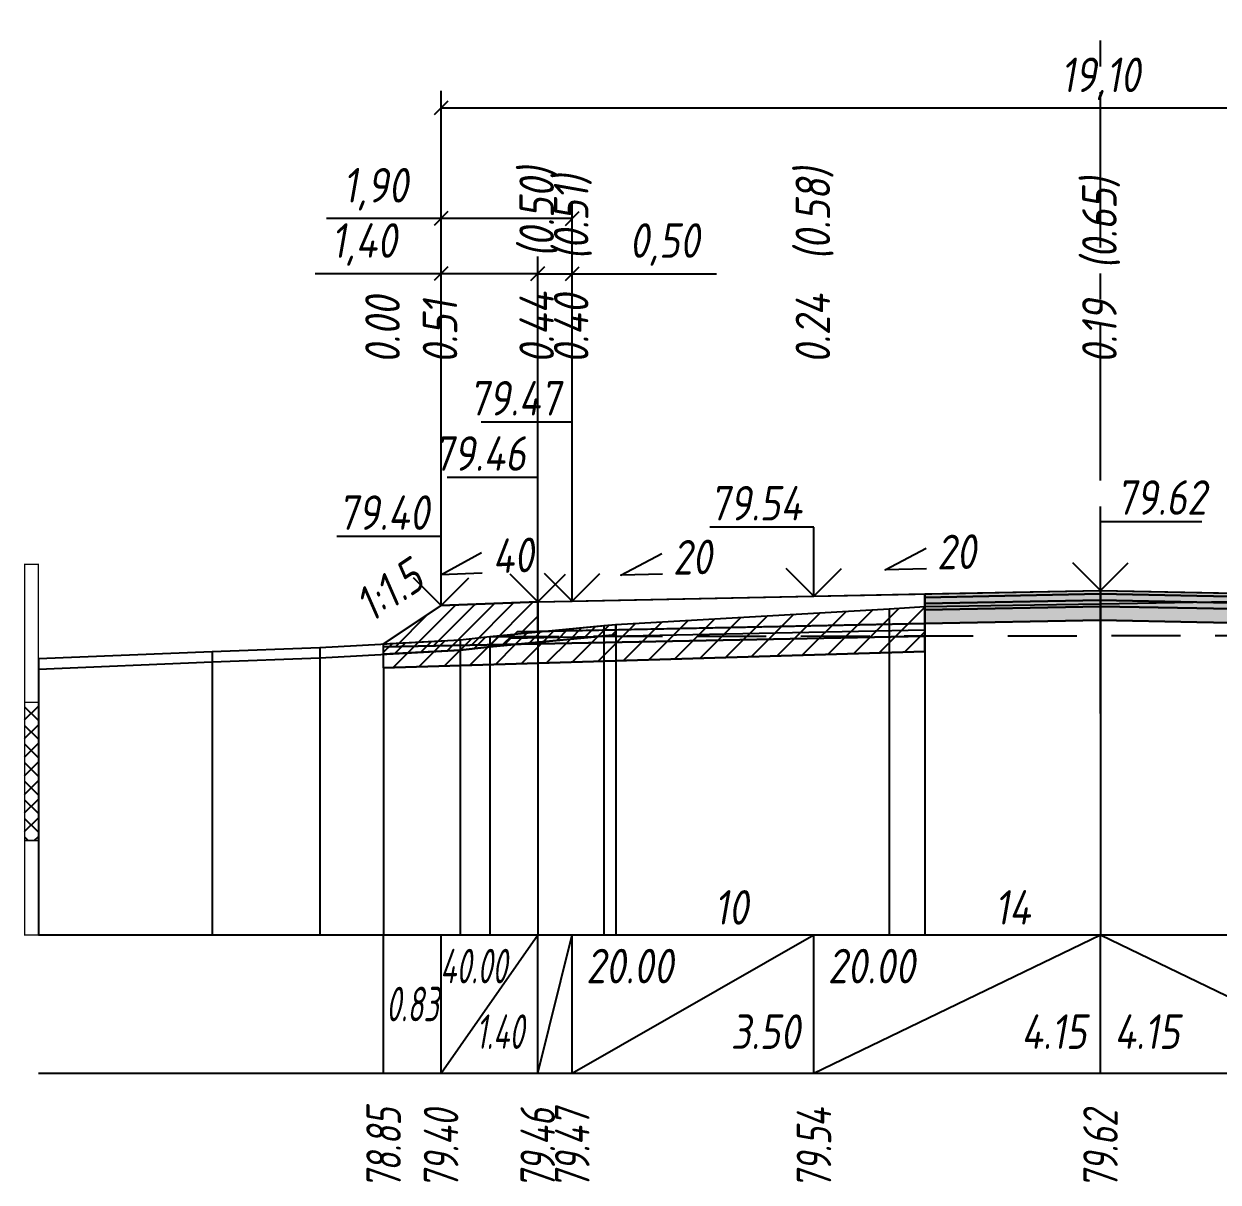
# Model space of a CAD drawing. Extents: x -717 to 1451, y -133302 to 233.
# Drawn here: x 78.9 to 165.4, y -21160.9 to -21077 of the extents above; entities that cross this region are included whole.
import ezdxf
from ezdxf.enums import TextEntityAlignment as Align

# ---------------------------------------------------------------- set-up
doc = ezdxf.new("R2010")
doc.units = 0
doc.linetypes.add('осевая2', pattern=[1.125, 0.75, -0.125, 0.125, -0.125])
doc.linetypes.add('штриховая', pattern=[0.75, 0.5, -0.25])
for name, color, linetype in [('Интерполированный поперечник', 2, 'Continuous'), ('Код_514', 1, 'Continuous'), ('Контур_0', 7, 'Continuous'), ('Контур_2521', 7, 'Continuous'), ('Контур_2564', 7, 'Continuous'), ('Контур_2660', 7, 'Continuous'), ('Контур_2665', 7, 'Continuous'), ('Контур_400', 7, 'Continuous'), ('Контур_508', 7, 'Continuous'), ('Контур_512', 7, 'Continuous'), ('Контур_513', 7, 'Continuous'), ('Контур_818', 7, 'Continuous'), ('Красный поперечник', 1, 'Continuous'), ('Линейка абсолютных высот', 7, 'Continuous'), ('Объём_2501', 7, 'Continuous'), ('Объём_2564', 7, 'Continuous'), ('Объём_2650', 7, 'Continuous'), ('Объём_2660', 7, 'Continuous'), ('Объём_2661', 7, 'Continuous'), ('Объём_2665', 7, 'Continuous'), ('Объём_2666', 7, 'Continuous'), ('Объём_2667', 7, 'Continuous'), ('Объём_2668', 7, 'Continuous'), ('Объём_2669', 7, 'Continuous'), ('Объём_2675', 7, 'Continuous'), ('Объём_2753', 7, 'Continuous'), ('Ось', 1, 'осевая2'), ('Откосы', 7, 'Continuous'), ('Отметки покрытия', 7, 'Continuous'), ('Рабочие отметки', 7, 'Continuous'), ('Рабочие отметки доп.', 7, 'Continuous'), ('Слои выравнивания', 7, 'Continuous'), ('Таблица', 7, 'Continuous'), ('Уклоны проезжей части', 7, 'Continuous'), ('Черный поперечник', 3, 'Continuous')]:
    doc.layers.add(name, color=color, linetype=linetype)
for name, color, linetype, true_color in [('Контур_2540', 2, 'Continuous', 0xffff00), ('Контур_2560', 2, 'Continuous', 0xffff00), ('Контур_2561', 7, 'Continuous', 0xff8040), ('Контур_2562', 3, 'Continuous', 0x00ff00), ('Контур_2563', 7, 'Continuous', 0xff8000), ('Контур_2570', 7, 'Continuous', 0x80ff00), ('Контур_2725', 7, 'Continuous', 0x323232), ('Контур_2736', 4, 'Continuous', 0x00ffff), ('Контур_2737', 4, 'Continuous', 0x00ffff), ('Контур_2738', 4, 'Continuous', 0x00ffff), ('Контур_2739', 4, 'Continuous', 0x00ffff), ('Контур_2741', 4, 'Continuous', 0x00ffff), ('Контур_2742', 4, 'Continuous', 0x00ffff), ('Контур_2743', 4, 'Continuous', 0x00ffff), ('Контур_2744', 7, 'Continuous', 0xa4ffff), ('Контур_2745', 7, 'Continuous', 0xa4ffff), ('Контур_2747', 4, 'Continuous', 0x00ffff), ('Контур_2748', 4, 'Continuous', 0x00ffff), ('Контур_2749', 4, 'Continuous', 0x00ffff), ('Контур_2750', 4, 'Continuous', 0x00ffff), ('Контур_2751', 4, 'Continuous', 0x00ffff), ('Контур_2752', 4, 'Continuous', 0x00ffff), ('Контур_2760', 7, 'Continuous', 0x323232), ('Контур_2761', 7, 'Continuous', 0x323232), ('Контур_2762', 7, 'Continuous', 0x323232), ('Контур_2763', 7, 'Continuous', 0x323232), ('Контур_402', 7, 'Continuous', 0xff6464), ('Контур_703', 4, 'Continuous', 0x00ffff), ('Контур_705', 4, 'Continuous', 0x00ffff), ('Контур_707', 4, 'Continuous', 0x00ffff), ('Контур_720', 131, 'Continuous', 0xaaffff), ('Объём_2500', 7, 'Continuous', 0xc0c0c0), ('Объём_2520', 7, 'Continuous', 0x80ffff), ('Объём_2540', 2, 'Continuous', 0xffff00), ('Объём_2560', 2, 'Continuous', 0xffff00), ('Объём_2561', 7, 'Continuous', 0xff8040), ('Объём_2562', 3, 'Continuous', 0x00ff00), ('Объём_2563', 7, 'Continuous', 0xff8000), ('Объём_2570', 7, 'Continuous', 0x80ff00), ('Объём_2600', 7, 'Continuous', 0x808000), ('Объём_2746', 2, 'Continuous', 0xffff00)]:
    doc.layers.add(name, color=color, linetype=linetype, true_color=true_color)
doc.styles.get("Standard").update_dxf_attribs({"font": 'txt', "height": 2.5})
doc.styles.add('М', font='romand.shx', dxfattribs={"width": 0.8, "oblique": 10, "height": 2.5})
doc.dimstyles.new('ISO-25', dxfattribs={"dimtxt": 2.5, "dimasz": 2.5, "dimexe": 1.25, "dimexo": 0.625, "dimtad": 1, "dimtxsty": 'Standard', "dimcen": 2.5, "dimadec": 0, "dimazin": 0, "dimtfac": 1, "dimtmove": 0, "dimatfit": 3, "dimfxl": 1, "dimarcsym": 0})

# ---------------------------------------------------------------- blocks, each defined once
blk = doc.blocks.new('_Oblique')
at = {"color": 0, "linetype": 'ByBlock', "lineweight": -2}
blk.add_line((-0.5, -0.5), (0.5, 0.5), dxfattribs=at)
blk = doc.blocks.new('*D506')
at = {"color": 0, "lineweight": -2, "transparency": 16777216}
for p, q in [((109.159, -21118.582), (109.159, -21093.862)), ((116.159, -21118.302), (116.159, -21093.862)), ((109.159, -21095.112), (100.046, -21095.112)), ((116.159, -21095.112), (109.159, -21095.112))]:
    blk.add_line(p, q, dxfattribs=at)
at = {"layer": 'Defpoints', "color": 0, "transparency": 16777216}
for p in [(116.159, -21095.112), (109.159, -21119.207), (116.159, -21118.927)]:
    blk.add_point(p, dxfattribs=at)
at = {"color": 0, "lineweight": -2, "transparency": 16777216, "rotation": 180}
blk.add_blockref('_Oblique', (109.159, -21095.112), dxfattribs=at)
at = {"color": 0, "lineweight": -2, "transparency": 16777216}
blk.add_blockref('_Oblique', (116.159, -21095.112), dxfattribs=at)
at = {"color": 0, "transparency": 16777216, "insert": (103.586, -21092.999), "char_height": 2.5, "width": 8.75, "attachment_point": 5, "style": 'М'}
blk.add_mtext('1,40', dxfattribs=at)
blk = doc.blocks.new('*D508')
at = {"color": 0, "lineweight": -2, "transparency": 16777216}
for p, q in [((116.159, -21118.302), (116.159, -21093.862)), ((118.659, -21118.252), (118.659, -21093.862)), ((116.159, -21095.112), (118.659, -21095.112)), ((118.659, -21095.112), (129.101, -21095.112))]:
    blk.add_line(p, q, dxfattribs=at)
at = {"layer": 'Defpoints', "color": 0, "transparency": 16777216}
for p in [(118.659, -21095.112), (116.159, -21118.927), (118.659, -21118.877)]:
    blk.add_point(p, dxfattribs=at)
at = {"color": 0, "lineweight": -2, "transparency": 16777216, "rotation": 180}
blk.add_blockref('_Oblique', (116.159, -21095.112), dxfattribs=at)
at = {"color": 0, "lineweight": -2, "transparency": 16777216}
blk.add_blockref('_Oblique', (118.659, -21095.112), dxfattribs=at)
at = {"color": 0, "transparency": 16777216, "insert": (125.339, -21092.999), "char_height": 2.5, "width": 9.16667, "attachment_point": 5, "style": 'М'}
blk.add_mtext('0,50', dxfattribs=at)
blk = doc.blocks.new('*D511')
at = {"color": 0, "lineweight": -2, "transparency": 16777216}
for p, q in [((109.159, -21118.582), (109.159, -21089.862)), ((118.659, -21118.252), (118.659, -21089.862)), ((109.159, -21091.112), (100.875, -21091.112)), ((118.659, -21091.112), (109.159, -21091.112))]:
    blk.add_line(p, q, dxfattribs=at)
at = {"layer": 'Defpoints', "color": 0, "transparency": 16777216}
for p in [(118.659, -21091.112), (109.159, -21119.207), (118.659, -21118.877)]:
    blk.add_point(p, dxfattribs=at)
at = {"color": 0, "lineweight": -2, "transparency": 16777216, "rotation": 180}
blk.add_blockref('_Oblique', (109.159, -21091.112), dxfattribs=at)
at = {"color": 0, "lineweight": -2, "transparency": 16777216}
blk.add_blockref('_Oblique', (118.659, -21091.112), dxfattribs=at)
at = {"color": 0, "transparency": 16777216, "insert": (104.415, -21088.999), "char_height": 2.5, "width": 8.75, "attachment_point": 5, "style": 'М'}
blk.add_mtext('1,90', dxfattribs=at)
blk = doc.blocks.new('*D512')
at = {"color": 0, "lineweight": -2, "transparency": 16777216}
for p, q in [((109.159, -21118.582), (109.159, -21081.862)), ((204.659, -21118.582), (204.659, -21081.862)), ((109.159, -21083.112), (204.659, -21083.112))]:
    blk.add_line(p, q, dxfattribs=at)
at = {"layer": 'Defpoints', "color": 0, "transparency": 16777216}
for p in [(204.659, -21083.112), (109.159, -21119.207), (204.659, -21119.207)]:
    blk.add_point(p, dxfattribs=at)
at = {"color": 0, "lineweight": -2, "transparency": 16777216, "rotation": 180}
blk.add_blockref('_Oblique', (109.159, -21083.112), dxfattribs=at)
at = {"color": 0, "lineweight": -2, "transparency": 16777216}
blk.add_blockref('_Oblique', (204.659, -21083.112), dxfattribs=at)
at = {"color": 0, "transparency": 16777216, "insert": (156.909, -21080.999), "char_height": 2.5, "width": 10.41667, "attachment_point": 5, "style": 'М'}
blk.add_mtext('19,10', dxfattribs=at)

msp = doc.modelspace()

# ---------------------------------------------------------------- hatches: boundary and pattern name
at = {"layer": 'Линейка абсолютных высот'}
h = msp.add_hatch(dxfattribs=at)
h.set_pattern_fill('ANSI37', scale=0.3, style=0)
h.set_pattern_definition([(45.000001, (0, 0), (-0.67351924, 0.67351921), []), (135.0000003, (0, 0), (-0.67351922, -0.67351923), [])])
h.paths.add_polyline_path([(80, -21136.156), (80, -21126.156), (79, -21126.156), (79, -21136.156)])
at = {"layer": 'Объём_2563'}
h = msp.add_hatch(dxfattribs=at)
h.set_pattern_fill('ANSI31', color=256, scale=0.3)
h.paths.add_polyline_path([(109.159, -21119.145), (116.159, -21118.865), (116.159, -21121.015), (114.659, -21121.045), (113.741, -21121.963), (105, -21122.138), (105, -21121.917)])
at = {"layer": 'Объём_2570'}
h = msp.add_hatch(dxfattribs=at)
h.set_pattern_fill('ANSI31', color=256, scale=0.2)
h.paths.add_polyline_path([(121.807, -21121.254), (112.701, -21122.129), (110.551, -21122.366), (105, -21122.667), (105, -21121.917), (110.551, -21121.616), (112.701, -21121.379), (121.807, -21120.504)])
at = {"layer": 'Объём_2600'}
h = msp.add_hatch(dxfattribs=at)
h.set_pattern_fill('ANSI31', color=6, scale=0.4)
h.paths.add_polyline_path([(141.599, -21119.378), (144.189, -21119.222), (144.189, -21122.481), (105, -21123.657), (105, -21122.667), (110.551, -21122.366), (112.701, -21122.129), (121.807, -21121.254), (121.807, -21120.504)])
at = {"layer": 'Слои выравнивания'}
for color, points in [(2, [(144.189, -21118.304), (156.909, -21118.05), (156.909, -21118.3), (144.189, -21118.554)]), (3, [(144.189, -21118.554), (156.909, -21118.3), (156.909, -21118.75), (144.189, -21119.004)]), (2, [(156.909, -21118.05), (163.882, -21118.189), (166.291, -21118.237), (168.988, -21118.291), (177.659, -21118.465), (191.525, -21118.742), (193.488, -21118.781), (193.488, -21119.031), (191.525, -21118.992), (177.659, -21118.715), (168.988, -21118.541), (166.291, -21118.487), (163.882, -21118.439), (156.909, -21118.3)]), (3, [(156.909, -21118.3), (163.882, -21118.439), (166.291, -21118.487), (168.988, -21118.541), (177.659, -21118.715), (191.525, -21118.992), (193.488, -21119.031), (193.488, -21119.481), (191.525, -21119.442), (177.659, -21119.165), (168.988, -21118.991), (166.291, -21118.937), (163.882, -21118.889), (156.909, -21118.75)]), (4, [(144.189, -21119.004), (156.909, -21118.75), (156.909, -21119.2), (144.189, -21119.454)]), (5, [(144.189, -21119.454), (156.909, -21119.2), (156.909, -21120.2), (144.189, -21120.454)]), (4, [(156.909, -21118.75), (163.882, -21118.889), (166.291, -21118.937), (168.988, -21118.991), (177.659, -21119.165), (191.525, -21119.442), (193.488, -21119.481), (193.488, -21119.931), (191.525, -21119.892), (177.659, -21119.615), (168.988, -21119.441), (166.291, -21119.387), (163.882, -21119.339), (156.909, -21119.2)]), (5, [(156.909, -21119.2), (163.882, -21119.339), (166.291, -21119.387), (168.988, -21119.441), (177.659, -21119.615), (191.525, -21119.892), (193.488, -21119.931), (193.488, -21120.931), (191.525, -21120.892), (177.659, -21120.615), (168.988, -21120.441), (166.291, -21120.387), (163.882, -21120.339), (156.909, -21120.2)])]:
    msp.add_hatch(color=color, dxfattribs=at).paths.add_polyline_path(points)

# ---------------------------------------------------------------- linework, layer by layer
at = {"layer": 'Интерполированный поперечник', "linetype": 'штриховая', "ltscale": 10, "flags": 128}
msp.add_lwpolyline([(112.701, -21121.379), (221.336, -21121.239)], dxfattribs=at)
at = {"layer": 'Код_514'}
for p, q in [((105, -21153), (105, -21143)), ((109.159, -21153), (109.159, -21143)), ((109.159, -21153), (116.159, -21143)), ((116.159, -21153), (116.159, -21143)), ((116.159, -21153), (118.659, -21143)), ((118.659, -21153), (118.659, -21143)), ((118.659, -21153), (136.159, -21143)), ((136.159, -21153), (136.159, -21143)), ((136.159, -21153), (156.909, -21143)), ((156.909, -21153), (156.909, -21143)), ((156.909, -21143), (177.659, -21153))]:
    msp.add_line(p, q, dxfattribs=at)
at = {"layer": 'Контур_0', "flags": 128}
for points in [[(116.159, -21118.865), (144.189, -21118.304), (144.189, -21120.454), (116.159, -21121.015), (116.159, -21118.865), (116.159, -21118.865)], [(109.159, -21119.145), (105, -21121.917), (105, -21121.917), (105, -21121.917), (105, -21121.917), (105, -21121.917), (105, -21121.917), (105, -21121.917), (105, -21121.917), (105, -21121.917), (105, -21121.917), (105, -21121.917), (105, -21121.917), (105, -21121.917), (105, -21121.917), (105, -21121.917)], [(109.159, -21119.145), (105, -21121.917), (105, -21121.917), (105, -21121.917), (105, -21121.917), (105, -21121.917), (105, -21121.917), (105, -21121.917), (105, -21121.917), (105, -21121.917), (105, -21121.917), (105, -21121.917), (105, -21121.917), (105, -21121.917), (105, -21121.917), (105, -21121.917), (105, -21121.917), (105, -21121.917), (105, -21121.917), (105, -21121.917), (105, -21121.917), (105, -21121.917), (105, -21121.917), (105, -21121.917), (105, -21121.917), (105, -21121.917), (105, -21121.917), (105, -21121.917), (105, -21121.917), (105, -21121.917)], [(105, -21122.138), (113.741, -21121.963), (114.659, -21121.045), (116.159, -21121.015)], [(114.659, -21121.045), (144.189, -21120.454), (144.189, -21121.354), (113.741, -21121.963), (114.659, -21121.045), (114.659, -21121.045)]]:
    msp.add_lwpolyline(points, dxfattribs=at)
at = {"layer": 'Контур_2521', "color": 250, "flags": 128}
msp.add_lwpolyline([(114.2, -21121.504), (144.189, -21120.904)], dxfattribs=at)
at = {"layer": 'Контур_2540', "flags": 128}
msp.add_lwpolyline([(113.741, -21121.963), (144.189, -21121.354), (144.189, -21122.481), (105, -21123.657), (105, -21122.138), (113.741, -21121.963), (113.741, -21121.963)], dxfattribs=at)
at = {"layer": 'Контур_2560', "flags": 128}
msp.add_lwpolyline([(109.159, -21119.145), (109.159, -21119.145), (109.159, -21119.145), (116.159, -21118.865)], dxfattribs=at)
at = {"layer": 'Контур_2561', "flags": 128}
msp.add_lwpolyline([(116.159, -21118.865), (116.159, -21118.865), (109.159, -21119.145), (109.159, -21119.145), (116.159, -21118.865)], dxfattribs=at)
at = {"layer": 'Контур_2562', "flags": 128}
msp.add_lwpolyline([(109.159, -21119.145), (109.159, -21119.145), (109.159, -21119.145), (109.159, -21119.145), (109.159, -21119.145)], dxfattribs=at)
at = {"layer": 'Контур_2563', "flags": 128}
msp.add_lwpolyline([(109.159, -21119.145), (116.159, -21118.865), (116.159, -21121.015), (114.659, -21121.045), (113.741, -21121.963), (105, -21122.138), (105, -21121.917), (109.159, -21119.145), (109.159, -21119.145)], dxfattribs=at)
at = {"layer": 'Контур_2564', "flags": 128}
msp.add_lwpolyline([(109.159, -21119.145), (116.159, -21118.865)], dxfattribs=at)
at = {"layer": 'Контур_2570', "flags": 128}
msp.add_lwpolyline([(80, -21123.738), (92.578, -21123.217), (100.375, -21122.919), (110.551, -21122.366), (112.701, -21122.129), (112.701, -21122.129), (120.953, -21121.332), (121.807, -21121.254), (121.807, -21120.504), (141.599, -21119.378), (144.189, -21119.222), (156.909, -21119.007), (166.291, -21118.848)], dxfattribs=at)
at = {"layer": 'Контур_2660', "flags": 128}
msp.add_lwpolyline([(105, -21123.657), (144.189, -21122.481)], dxfattribs=at)
at = {"layer": 'Контур_2665', "flags": 128}
msp.add_lwpolyline([(109.159, -21119.145), (109.159, -21119.145)], dxfattribs=at)
at = {"layer": 'Контур_2725', "flags": 128}
msp.add_lwpolyline([(144.189, -21120.454), (156.909, -21120.2), (163.882, -21120.339), (166.291, -21120.387), (168.988, -21120.441), (177.659, -21120.615), (191.525, -21120.892), (193.488, -21120.931)], dxfattribs=at)
at = {"layer": 'Контур_2736', "flags": 128}
msp.add_lwpolyline([(109.159, -21119.145), (105, -21121.917)], dxfattribs=at)
at = {"layer": 'Контур_2737', "flags": 128}
msp.add_lwpolyline([(105, -21121.917), (105, -21121.917)], dxfattribs=at)
at = {"layer": 'Контур_2738', "flags": 128}
msp.add_lwpolyline([(105, -21121.917), (105, -21121.917)], dxfattribs=at)
at = {"layer": 'Контур_2739', "flags": 128}
msp.add_lwpolyline([(105, -21121.917), (105, -21121.917)], dxfattribs=at)
at = {"layer": 'Контур_2741', "flags": 128}
msp.add_lwpolyline([(105, -21121.917), (105, -21121.917)], dxfattribs=at)
at = {"layer": 'Контур_2742', "flags": 128}
msp.add_lwpolyline([(105, -21121.917), (105, -21121.917)], dxfattribs=at)
at = {"layer": 'Контур_2743', "flags": 128}
msp.add_lwpolyline([(105, -21121.917), (105, -21121.917)], dxfattribs=at)
at = {"layer": 'Контур_2744', "flags": 128}
msp.add_lwpolyline([(105, -21121.917), (105, -21121.917)], dxfattribs=at)
msp.add_lwpolyline([(105, -21121.917), (105, -21121.917)], dxfattribs=at)
msp.add_lwpolyline([(105, -21121.917), (105, -21121.917)], dxfattribs=at)
msp.add_lwpolyline([(105, -21121.917), (105, -21121.917)], dxfattribs=at)
msp.add_lwpolyline([(105, -21121.917), (105, -21121.917)], dxfattribs=at)
msp.add_lwpolyline([(105, -21121.917), (105, -21121.917)], dxfattribs=at)
at = {"layer": 'Контур_2745', "flags": 128}
msp.add_lwpolyline([(105, -21121.917), (105, -21121.917)], dxfattribs=at)
msp.add_lwpolyline([(105, -21121.917), (105, -21121.917)], dxfattribs=at)
msp.add_lwpolyline([(105, -21121.917), (105, -21121.917)], dxfattribs=at)
msp.add_lwpolyline([(105, -21121.917), (105, -21121.917)], dxfattribs=at)
msp.add_lwpolyline([(105, -21121.917), (105, -21121.917)], dxfattribs=at)
msp.add_lwpolyline([(105, -21121.917), (105, -21121.917)], dxfattribs=at)
at = {"layer": 'Контур_2747', "flags": 128}
msp.add_lwpolyline([(105, -21121.917), (105, -21121.917)], dxfattribs=at)
at = {"layer": 'Контур_2748', "flags": 128}
msp.add_lwpolyline([(105, -21121.917), (105, -21121.917)], dxfattribs=at)
at = {"layer": 'Контур_2749', "flags": 128}
msp.add_lwpolyline([(105, -21121.917), (105, -21121.917)], dxfattribs=at)
at = {"layer": 'Контур_2750', "flags": 128}
msp.add_lwpolyline([(105, -21121.917), (105, -21121.917)], dxfattribs=at)
at = {"layer": 'Контур_2751', "flags": 128}
msp.add_lwpolyline([(105, -21121.917), (105, -21121.917)], dxfattribs=at)
at = {"layer": 'Контур_2752', "flags": 128}
msp.add_lwpolyline([(105, -21121.917), (105, -21121.917)], dxfattribs=at)
at = {"layer": 'Контур_2760', "flags": 128}
msp.add_lwpolyline([(144.189, -21118.304), (156.909, -21118.05), (163.882, -21118.189), (166.291, -21118.237), (168.988, -21118.291), (177.659, -21118.465), (191.525, -21118.742), (193.488, -21118.781)], dxfattribs=at)
at = {"layer": 'Контур_2761', "flags": 128}
msp.add_lwpolyline([(144.189, -21118.554), (156.909, -21118.3), (163.882, -21118.439), (166.291, -21118.487), (168.988, -21118.541), (177.659, -21118.715), (191.525, -21118.992), (193.488, -21119.031)], dxfattribs=at)
at = {"layer": 'Контур_2762', "flags": 128}
msp.add_lwpolyline([(144.189, -21119.004), (156.909, -21118.75), (163.882, -21118.889), (166.291, -21118.937), (168.988, -21118.991), (177.659, -21119.165), (191.525, -21119.442), (193.488, -21119.481)], dxfattribs=at)
at = {"layer": 'Контур_2763', "flags": 128}
msp.add_lwpolyline([(144.189, -21119.454), (156.909, -21119.2), (163.882, -21119.339), (166.291, -21119.387), (168.988, -21119.441), (177.659, -21119.615), (191.525, -21119.892), (193.488, -21119.931)], dxfattribs=at)
at = {"layer": 'Контур_400', "flags": 128}
for points in [[(116.159, -21118.865), (118.659, -21118.815), (118.659, -21118.815), (118.659, -21118.815), (118.659, -21118.815), (118.659, -21118.815), (118.659, -21118.815), (136.159, -21118.465), (156.909, -21118.05)], [(156.909, -21118.05), (177.659, -21118.465), (195.159, -21118.815), (195.159, -21118.815), (195.159, -21118.815), (195.159, -21118.815), (195.159, -21118.815), (195.159, -21118.815), (197.659, -21118.865)]]:
    msp.add_lwpolyline(points, dxfattribs=at)
at = {"layer": 'Контур_402', "flags": 128}
msp.add_lwpolyline([(105, -21123.657), (144.189, -21122.481), (144.189, -21120.454), (156.909, -21120.2), (193.488, -21120.931), (193.488, -21123.197), (211.55, -21123.739)], dxfattribs=at)
at = {"layer": 'Контур_508', "flags": 128}
msp.add_lwpolyline([(105, -21123.657), (144.189, -21122.481), (144.189, -21120.454), (156.909, -21120.2), (193.488, -21120.931), (193.488, -21123.197), (211.55, -21123.739), (211.55, -21123), (212.442, -21123), (215.072, -21121.247)], dxfattribs=at)
at = {"layer": 'Контур_512', "flags": 128}
msp.add_lwpolyline([(105, -21123.657), (144.189, -21122.481)], dxfattribs=at)
at = {"layer": 'Контур_513', "flags": 128}
msp.add_lwpolyline([(105, -21123.657), (144.189, -21122.481), (144.189, -21120.454), (156.909, -21120.2), (193.488, -21120.931), (193.488, -21123.197), (211.55, -21123.739), (211.55, -21123), (212.442, -21123), (215.072, -21121.247)], dxfattribs=at)
at = {"layer": 'Контур_703', "flags": 128}
for points in [[(109.159, -21119.145), (105, -21121.917)], [(105, -21121.917), (105, -21121.917)]]:
    msp.add_lwpolyline(points, dxfattribs=at)
at = {"layer": 'Контур_705', "flags": 128}
msp.add_lwpolyline([(105, -21121.917), (105, -21121.917)], dxfattribs=at)
at = {"layer": 'Контур_707', "flags": 128}
msp.add_lwpolyline([(105, -21121.917), (105, -21121.917)], dxfattribs=at)
at = {"layer": 'Контур_720', "flags": 128}
msp.add_lwpolyline([(105, -21121.917), (105, -21121.917)], dxfattribs=at)
at = {"layer": 'Контур_818', "flags": 128}
msp.add_lwpolyline([(105, -21122.667), (110.551, -21122.366), (112.701, -21122.129), (112.701, -21122.129), (120.953, -21121.332), (121.807, -21121.254), (121.807, -21120.504), (141.599, -21119.378), (144.189, -21119.222), (156.909, -21119.007), (166.291, -21118.848), (168.988, -21118.808), (191.525, -21119.191), (193.488, -21119.223), (195.313, -21119.344), (215.072, -21120.548)], dxfattribs=at)
at = {"layer": 'Красный поперечник'}
for p, q in [((136.159, -21118.465), (156.909, -21118.05)), ((156.909, -21118.05), (177.659, -21118.465)), ((105, -21121.917), (109.159, -21119.145)), ((109.159, -21119.145), (116.159, -21118.865)), ((116.159, -21118.865), (118.659, -21118.815)), ((118.659, -21118.815), (136.159, -21118.465)), ((144.189, -21122.481), (144.189, -21143)), ((105, -21123.657), (105, -21143))]:
    msp.add_line(p, q, dxfattribs=at)
at = {"layer": 'Линейка абсолютных высот', "color": 7, "const_width": 0.1, "flags": 128}
for points in [[(80, -21126.156), (80, -21116.156), (79, -21116.156), (79, -21126.156), (80, -21126.156)], [(80, -21136.156), (80, -21126.156), (79, -21126.156), (79, -21136.156), (80, -21136.156)], [(80, -21143), (80, -21136.156), (79, -21136.156), (79, -21143), (80, -21143)]]:
    msp.add_lwpolyline(points, dxfattribs=at)
at = {"layer": 'Объём_2500', "flags": 128}
msp.add_lwpolyline([(116.159, -21118.865), (144.189, -21118.304), (144.189, -21120.454), (116.159, -21121.015), (116.159, -21118.865), (116.159, -21118.865)], dxfattribs=at)
at = {"layer": 'Объём_2501', "flags": 128}
for points in [[(116.159, -21118.865), (118.659, -21118.815), (118.659, -21118.815), (118.659, -21118.815), (118.659, -21118.815), (118.659, -21118.815), (118.659, -21118.815), (136.159, -21118.465), (156.909, -21118.05)], [(156.909, -21118.05), (177.659, -21118.465), (195.159, -21118.815), (195.159, -21118.815), (195.159, -21118.815), (195.159, -21118.815), (195.159, -21118.815), (195.159, -21118.815), (197.659, -21118.865)]]:
    msp.add_lwpolyline(points, dxfattribs=at)
at = {"layer": 'Объём_2520', "color": 250, "flags": 128}
msp.add_lwpolyline([(114.659, -21121.045), (144.189, -21120.454), (144.189, -21121.354), (113.741, -21121.963), (114.659, -21121.045), (114.659, -21121.045)], dxfattribs=at)
at = {"layer": 'Объём_2540', "flags": 128}
msp.add_lwpolyline([(113.741, -21121.963), (144.189, -21121.354), (144.189, -21122.481), (105, -21123.657), (105, -21122.138), (113.741, -21121.963), (113.741, -21121.963)], dxfattribs=at)
at = {"layer": 'Объём_2560', "flags": 128}
msp.add_lwpolyline([(109.159, -21119.145), (109.159, -21119.145), (109.159, -21119.145), (116.159, -21118.865)], dxfattribs=at)
at = {"layer": 'Объём_2561', "flags": 128}
msp.add_lwpolyline([(116.159, -21118.865), (116.159, -21118.865), (109.159, -21119.145), (109.159, -21119.145), (116.159, -21118.865)], dxfattribs=at)
at = {"layer": 'Объём_2562', "flags": 128}
msp.add_lwpolyline([(109.159, -21119.145), (109.159, -21119.145), (109.159, -21119.145), (109.159, -21119.145), (109.159, -21119.145)], dxfattribs=at)
at = {"layer": 'Объём_2563', "color": 250, "flags": 128}
msp.add_lwpolyline([(109.159, -21119.145), (116.159, -21118.865), (116.159, -21121.015), (114.659, -21121.045), (113.741, -21121.963), (105, -21122.138), (105, -21121.917), (109.159, -21119.145), (109.159, -21119.145)], dxfattribs=at)
at = {"layer": 'Объём_2564', "flags": 128}
msp.add_lwpolyline([(109.159, -21119.145), (116.159, -21118.865)], dxfattribs=at)
at = {"layer": 'Объём_2570', "flags": 128}
msp.add_lwpolyline([(121.807, -21121.254), (112.701, -21122.129), (110.551, -21122.366), (105, -21122.667), (105, -21121.917), (110.551, -21121.616), (112.701, -21121.379), (121.807, -21120.504), (121.807, -21121.254), (121.807, -21121.254)], dxfattribs=at)
at = {"layer": 'Объём_2650', "color": 6, "flags": 128}
msp.add_lwpolyline([(141.599, -21119.378), (144.189, -21119.222), (144.189, -21122.481), (105, -21123.657), (105, -21122.667), (110.551, -21122.366), (112.701, -21122.129), (121.807, -21121.254), (121.807, -21120.504), (141.599, -21119.378), (141.599, -21119.378)], dxfattribs=at)
at = {"layer": 'Объём_2660', "flags": 128}
msp.add_lwpolyline([(105, -21123.657), (144.189, -21122.481)], dxfattribs=at)
at = {"layer": 'Объём_2661', "flags": 128}
msp.add_lwpolyline([(109.159, -21119.145), (105, -21121.917)], dxfattribs=at)
at = {"layer": 'Объём_2665', "flags": 128}
msp.add_lwpolyline([(109.159, -21119.145), (109.159, -21119.145)], dxfattribs=at)
at = {"layer": 'Объём_2666', "flags": 128}
msp.add_lwpolyline([(109.159, -21119.145), (105, -21121.917)], dxfattribs=at)
at = {"layer": 'Объём_2667', "flags": 128}
msp.add_lwpolyline([(105, -21121.917), (105, -21121.917)], dxfattribs=at)
msp.add_lwpolyline([(105, -21121.917), (105, -21121.917)], dxfattribs=at)
at = {"layer": 'Объём_2668', "flags": 128}
msp.add_lwpolyline([(105, -21121.917), (105, -21121.917)], dxfattribs=at)
msp.add_lwpolyline([(105, -21121.917), (105, -21121.917)], dxfattribs=at)
at = {"layer": 'Объём_2669', "flags": 128}
msp.add_lwpolyline([(105, -21121.917), (105, -21121.917)], dxfattribs=at)
msp.add_lwpolyline([(105, -21121.917), (105, -21121.917)], dxfattribs=at)
at = {"layer": 'Объём_2675', "flags": 128}
msp.add_lwpolyline([(105, -21121.917), (105, -21121.917)], dxfattribs=at)
msp.add_lwpolyline([(105, -21121.917), (105, -21121.917)], dxfattribs=at)
msp.add_lwpolyline([(105, -21121.917), (105, -21121.917)], dxfattribs=at)
msp.add_lwpolyline([(105, -21121.917), (105, -21121.917)], dxfattribs=at)
msp.add_lwpolyline([(105, -21121.917), (105, -21121.917)], dxfattribs=at)
msp.add_lwpolyline([(105, -21121.917), (105, -21121.917)], dxfattribs=at)
msp.add_lwpolyline([(105, -21121.917), (105, -21121.917)], dxfattribs=at)
msp.add_lwpolyline([(105, -21121.917), (105, -21121.917)], dxfattribs=at)
msp.add_lwpolyline([(105, -21121.917), (105, -21121.917)], dxfattribs=at)
msp.add_lwpolyline([(105, -21121.917), (105, -21121.917)], dxfattribs=at)
msp.add_lwpolyline([(105, -21121.917), (105, -21121.917)], dxfattribs=at)
msp.add_lwpolyline([(105, -21121.917), (105, -21121.917)], dxfattribs=at)
at = {"layer": 'Объём_2746', "flags": 128}
msp.add_lwpolyline([(110.551, -21122.366), (112.701, -21122.129), (121.807, -21121.254), (121.807, -21120.504), (141.599, -21119.378), (144.189, -21119.222), (144.189, -21122.481), (105, -21123.657), (105, -21122.667), (110.551, -21122.366), (110.551, -21122.366)], dxfattribs=at)
at = {"layer": 'Объём_2753', "flags": 128}
msp.add_lwpolyline([(144.189, -21118.304), (144.189, -21118.304)], dxfattribs=at)
at = {"layer": 'Ось', "ltscale": 15}
msp.add_line((156.909, -21126.971), (156.909, -21077.021), dxfattribs=at)
at = {"layer": 'Откосы', "color": 1, "flags": 128}
for points in [[(112.145, -21116.799), (109.148, -21116.919), (112.085, -21115.3)], [(125.183, -21116.873), (122.184, -21116.933), (125.153, -21115.373)], [(144.308, -21116.491), (141.309, -21116.55), (144.278, -21114.991)]]:
    msp.add_lwpolyline(points, dxfattribs=at)
at = {"layer": 'Отметки покрытия', "color": 1}
for p, q in [((118.659, -21105.865), (112.059, -21105.865)), ((118.659, -21118.815), (118.659, -21105.865)), ((116.159, -21109.865), (109.609, -21109.865)), ((116.159, -21118.865), (116.159, -21109.865)), ((156.909, -21118.05), (156.909, -21113.05)), ((156.909, -21113.05), (164.259, -21113.05)), ((136.159, -21113.465), (128.609, -21113.465)), ((136.159, -21118.465), (136.159, -21113.465)), ((109.159, -21114.145), (101.609, -21114.145)), ((109.159, -21119.145), (109.159, -21114.145)), ((136.159, -21118.465), (134.159, -21116.465)), ((136.159, -21118.465), (138.159, -21116.465)), ((156.909, -21118.05), (154.909, -21116.05)), ((156.909, -21118.05), (158.909, -21116.05)), ((109.159, -21119.145), (107.159, -21117.145)), ((109.159, -21119.145), (111.159, -21117.145)), ((116.159, -21118.865), (114.159, -21116.865)), ((116.159, -21118.865), (118.159, -21116.865)), ((118.659, -21118.815), (116.659, -21116.815)), ((118.659, -21118.815), (120.659, -21116.815))]:
    msp.add_line(p, q, dxfattribs=at)
at = {"layer": 'Слои выравнивания'}
for p, q in [((144.189, -21118.304), (144.189, -21143)), ((156.909, -21118.05), (156.909, -21143)), ((116.159, -21118.865), (116.159, -21143))]:
    msp.add_line(p, q, dxfattribs=at)
at = {"layer": 'Слои выравнивания', "color": 2, "flags": 128}
for points in [[(144.189, -21118.304), (156.909, -21118.05), (156.909, -21118.3), (144.189, -21118.554)], [(156.909, -21118.05), (163.882, -21118.189), (166.291, -21118.237), (168.988, -21118.291), (177.659, -21118.465), (191.525, -21118.742), (193.488, -21118.781), (193.488, -21119.031), (191.525, -21118.992), (177.659, -21118.715), (168.988, -21118.541), (166.291, -21118.487), (163.882, -21118.439), (156.909, -21118.3)]]:
    msp.add_lwpolyline(points, close=True, dxfattribs=at)
at = {"layer": 'Слои выравнивания', "color": 3, "flags": 128}
for points in [[(144.189, -21118.554), (156.909, -21118.3), (156.909, -21118.75), (144.189, -21119.004)], [(156.909, -21118.3), (163.882, -21118.439), (166.291, -21118.487), (168.988, -21118.541), (177.659, -21118.715), (191.525, -21118.992), (193.488, -21119.031), (193.488, -21119.481), (191.525, -21119.442), (177.659, -21119.165), (168.988, -21118.991), (166.291, -21118.937), (163.882, -21118.889), (156.909, -21118.75)]]:
    msp.add_lwpolyline(points, close=True, dxfattribs=at)
at = {"layer": 'Слои выравнивания', "color": 4, "flags": 128}
for points in [[(144.189, -21119.004), (156.909, -21118.75), (156.909, -21119.2), (144.189, -21119.454)], [(156.909, -21118.75), (163.882, -21118.889), (166.291, -21118.937), (168.988, -21118.991), (177.659, -21119.165), (191.525, -21119.442), (193.488, -21119.481), (193.488, -21119.931), (191.525, -21119.892), (177.659, -21119.615), (168.988, -21119.441), (166.291, -21119.387), (163.882, -21119.339), (156.909, -21119.2)]]:
    msp.add_lwpolyline(points, close=True, dxfattribs=at)
at = {"layer": 'Слои выравнивания', "color": 5, "flags": 128}
for points in [[(144.189, -21119.454), (156.909, -21119.2), (156.909, -21120.2), (144.189, -21120.454)], [(156.909, -21119.2), (163.882, -21119.339), (166.291, -21119.387), (168.988, -21119.441), (177.659, -21119.615), (191.525, -21119.892), (193.488, -21119.931), (193.488, -21120.931), (191.525, -21120.892), (177.659, -21120.615), (168.988, -21120.441), (166.291, -21120.387), (163.882, -21120.339), (156.909, -21120.2)]]:
    msp.add_lwpolyline(points, close=True, dxfattribs=at)
at = {"layer": 'Таблица'}
for p, q in [((80, -21143), (240.072, -21143)), ((80, -21153), (240.072, -21153))]:
    msp.add_line(p, q, dxfattribs=at)
at = {"layer": 'Черный поперечник', "color": 7}
for p, q in [((144.189, -21119.222), (144.189, -21143)), ((156.909, -21119.007), (156.909, -21143)), ((141.599, -21119.378), (141.599, -21143)), ((120.953, -21120.582), (120.953, -21143)), ((121.807, -21120.504), (121.807, -21143)), ((110.551, -21121.616), (110.551, -21143)), ((112.701, -21121.379), (112.701, -21143)), ((92.578, -21122.467), (92.578, -21143)), ((100.375, -21122.169), (100.375, -21143)), ((80, -21122.988), (80, -21143))]:
    msp.add_line(p, q, dxfattribs=at)
at = {"layer": 'Черный поперечник', "flags": 128}
msp.add_lwpolyline([(80, -21122.988), (92.578, -21122.467), (100.375, -21122.169), (110.551, -21121.616), (112.701, -21121.379), (120.953, -21120.582), (121.807, -21120.504), (141.599, -21119.378), (144.189, -21119.222), (156.909, -21119.007), (166.291, -21118.848), (168.988, -21118.808), (191.525, -21119.191), (193.488, -21119.223), (195.313, -21119.344), (215.842, -21120.595), (217.341, -21120.753), (221.336, -21121.239), (223.485, -21120.951), (234.182, -21119.529), (236.586, -21119.555), (240.072, -21119.524)], dxfattribs=at)

# ---------------------------------------------------------------- texts
at = {"layer": 'Код_514', "style": 'М', "oblique": 10}
for s, width, p in [('40.00', 0.6, (109.085, -21144)), ('20.00', 0.8, (119.659, -21144)), ('20.00', 0.8, (137.159, -21144))]:
    msp.add_text(s, height=2.5, dxfattribs=dict(at, width=width)).set_placement(p, align=Align.TOP_LEFT)
at = {"layer": 'Код_514', "style": 'М', "oblique": 10, "width": 0.6}
msp.add_text('0.83', height=2.5, dxfattribs=at).set_placement((107.08, -21148), align=Align.MIDDLE_CENTER)
at = {"layer": 'Код_514', "style": 'М', "oblique": 10}
for s, width, p in [('1.40', 0.6, (115.159, -21152)), ('3.50', 0.8, (135.159, -21152)), ('4.15', 0.8, (155.909, -21152))]:
    msp.add_text(s, height=2.5, dxfattribs=dict(at, width=width)).set_placement(p, align=Align.BOTTOM_RIGHT)
at = {"layer": 'Код_514', "style": 'М', "oblique": 10, "width": 0.8}
msp.add_text('4.15', height=2.5, dxfattribs=at).set_placement((157.909, -21152), align=Align.BOTTOM_LEFT)
at = {"layer": 'Код_514', "style": 'М', "oblique": 10, "width": 0.7}
for s, p in [('78.85', (105, -21161.382)), ('79.40', (109.159, -21161.382)), ('79.46', (116.159, -21161.382)), ('79.47', (118.659, -21161.382)), ('79.54', (136.159, -21161.382)), ('79.62', (156.909, -21161.382))]:
    msp.add_text(s, height=2.5, rotation=90, dxfattribs=at).set_placement(p, align=Align.MIDDLE_LEFT)
at = {"layer": 'Отметки покрытия', "color": 1, "style": 'М', "oblique": 10, "width": 0.8}
for s, p in [('79.47', (117.8, -21106.133)), ('79.46', (115.3, -21110.133)), ('79.54', (135.3, -21113.733)), ('79.40', (108.3, -21114.413))]:
    msp.add_text(s, height=2.5, dxfattribs=at).set_placement(p, align=Align.BOTTOM_RIGHT)
msp.add_text('79.62', height=2.5, dxfattribs=at).set_placement((158.05, -21113.318), align=Align.BOTTOM_LEFT)
at = {"layer": 'Рабочие отметки', "color": 1, "style": 'М', "oblique": 10, "width": 0.8}
for s, p in [('0.00', (104.922, -21101.615)), ('0.44', (116.081, -21101.615)), ('0.40', (118.581, -21101.615)), ('0.24', (136.081, -21101.615)), ('0.51', (109.081, -21101.615)), ('0.19', (156.831, -21101.615))]:
    msp.add_text(s, height=2.5, rotation=90, dxfattribs=at).set_placement(p, align=Align.MIDDLE_LEFT)
at = {"layer": 'Рабочие отметки доп.', "color": 1, "style": 'М', "oblique": 10, "width": 0.8}
for s, p in [('(0.50)', (116.081, -21093.915)), ('(0.58)', (136.081, -21094.115)), ('(0.51)', (118.581, -21094.115)), ('(0.65)', (156.831, -21094.765))]:
    msp.add_text(s, height=2.5, rotation=90, dxfattribs=at).set_placement(p, align=Align.MIDDLE_LEFT)
at = {"layer": 'Слои выравнивания', "style": 'М', "oblique": 10, "width": 0.8}
for s, p in [('10', (130.174, -21143)), ('14', (150.549, -21143))]:
    msp.add_text(s, height=2.5, dxfattribs=at).set_placement(p, align=Align.BOTTOM_CENTER)
at = {"layer": 'Уклоны проезжей части', "color": 1, "style": 'М', "oblique": 10, "width": 0.8}
for s, rotation, p in [('20', 1.14576, (146.514, -21117.257)), ('40', 2.29061, (114.45, -21117.515)), ('20', 1.14576, (127.389, -21117.64)), ('1:1.5', 33.69007, (106.525, -21119.699))]:
    msp.add_text(s, height=2.5, rotation=rotation, dxfattribs=at).set_placement(p, align=Align.BOTTOM_CENTER)

# ---------------------------------------------------------------- dimensions: what is measured, and where the dimension line sits
at = {"color": 5}
dim = msp.add_linear_dim(base=(204.659, -21083.112), p1=(109.159, -21119.207), p2=(204.659, -21119.207), angle=180, dimstyle='ISO-25', override={"dimasz": 1, "dimlfac": 0.2, "dimzin": 0, "dimtxsty": 'М', "dimblk1": 'Oblique', "dimblk2": 'Oblique', "dimsah": 1}, dxfattribs=at)
dim.commit()
dim.dimension.update_dxf_attribs({"geometry": '*D512', "text_midpoint": (156.909, -21080.999)})
for base, p1, p2, picture, middle in [((118.659, -21091.112), (109.159, -21119.207), (118.659, -21118.877), '*D511', (104.415, -21091.112)), ((116.159, -21095.112), (109.159, -21119.207), (116.159, -21118.927), '*D506', (103.586, -21095.112)), ((118.659, -21095.112), (116.159, -21118.927), (118.659, -21118.877), '*D508', (125.339, -21095.112))]:
    dim = msp.add_linear_dim(base=base, p1=p1, p2=p2, angle=180, dimstyle='ISO-25', override={"dimasz": 1, "dimlfac": 0.2, "dimzin": 0, "dimtxsty": 'М', "dimblk1": 'Oblique', "dimblk2": 'Oblique', "dimsah": 1}, dxfattribs=at)
    dim.commit()
    dim.dimension.update_dxf_attribs({"geometry": picture, "text_midpoint": middle, "dimtype": 160})

doc.saveas('drawing.dxf')
